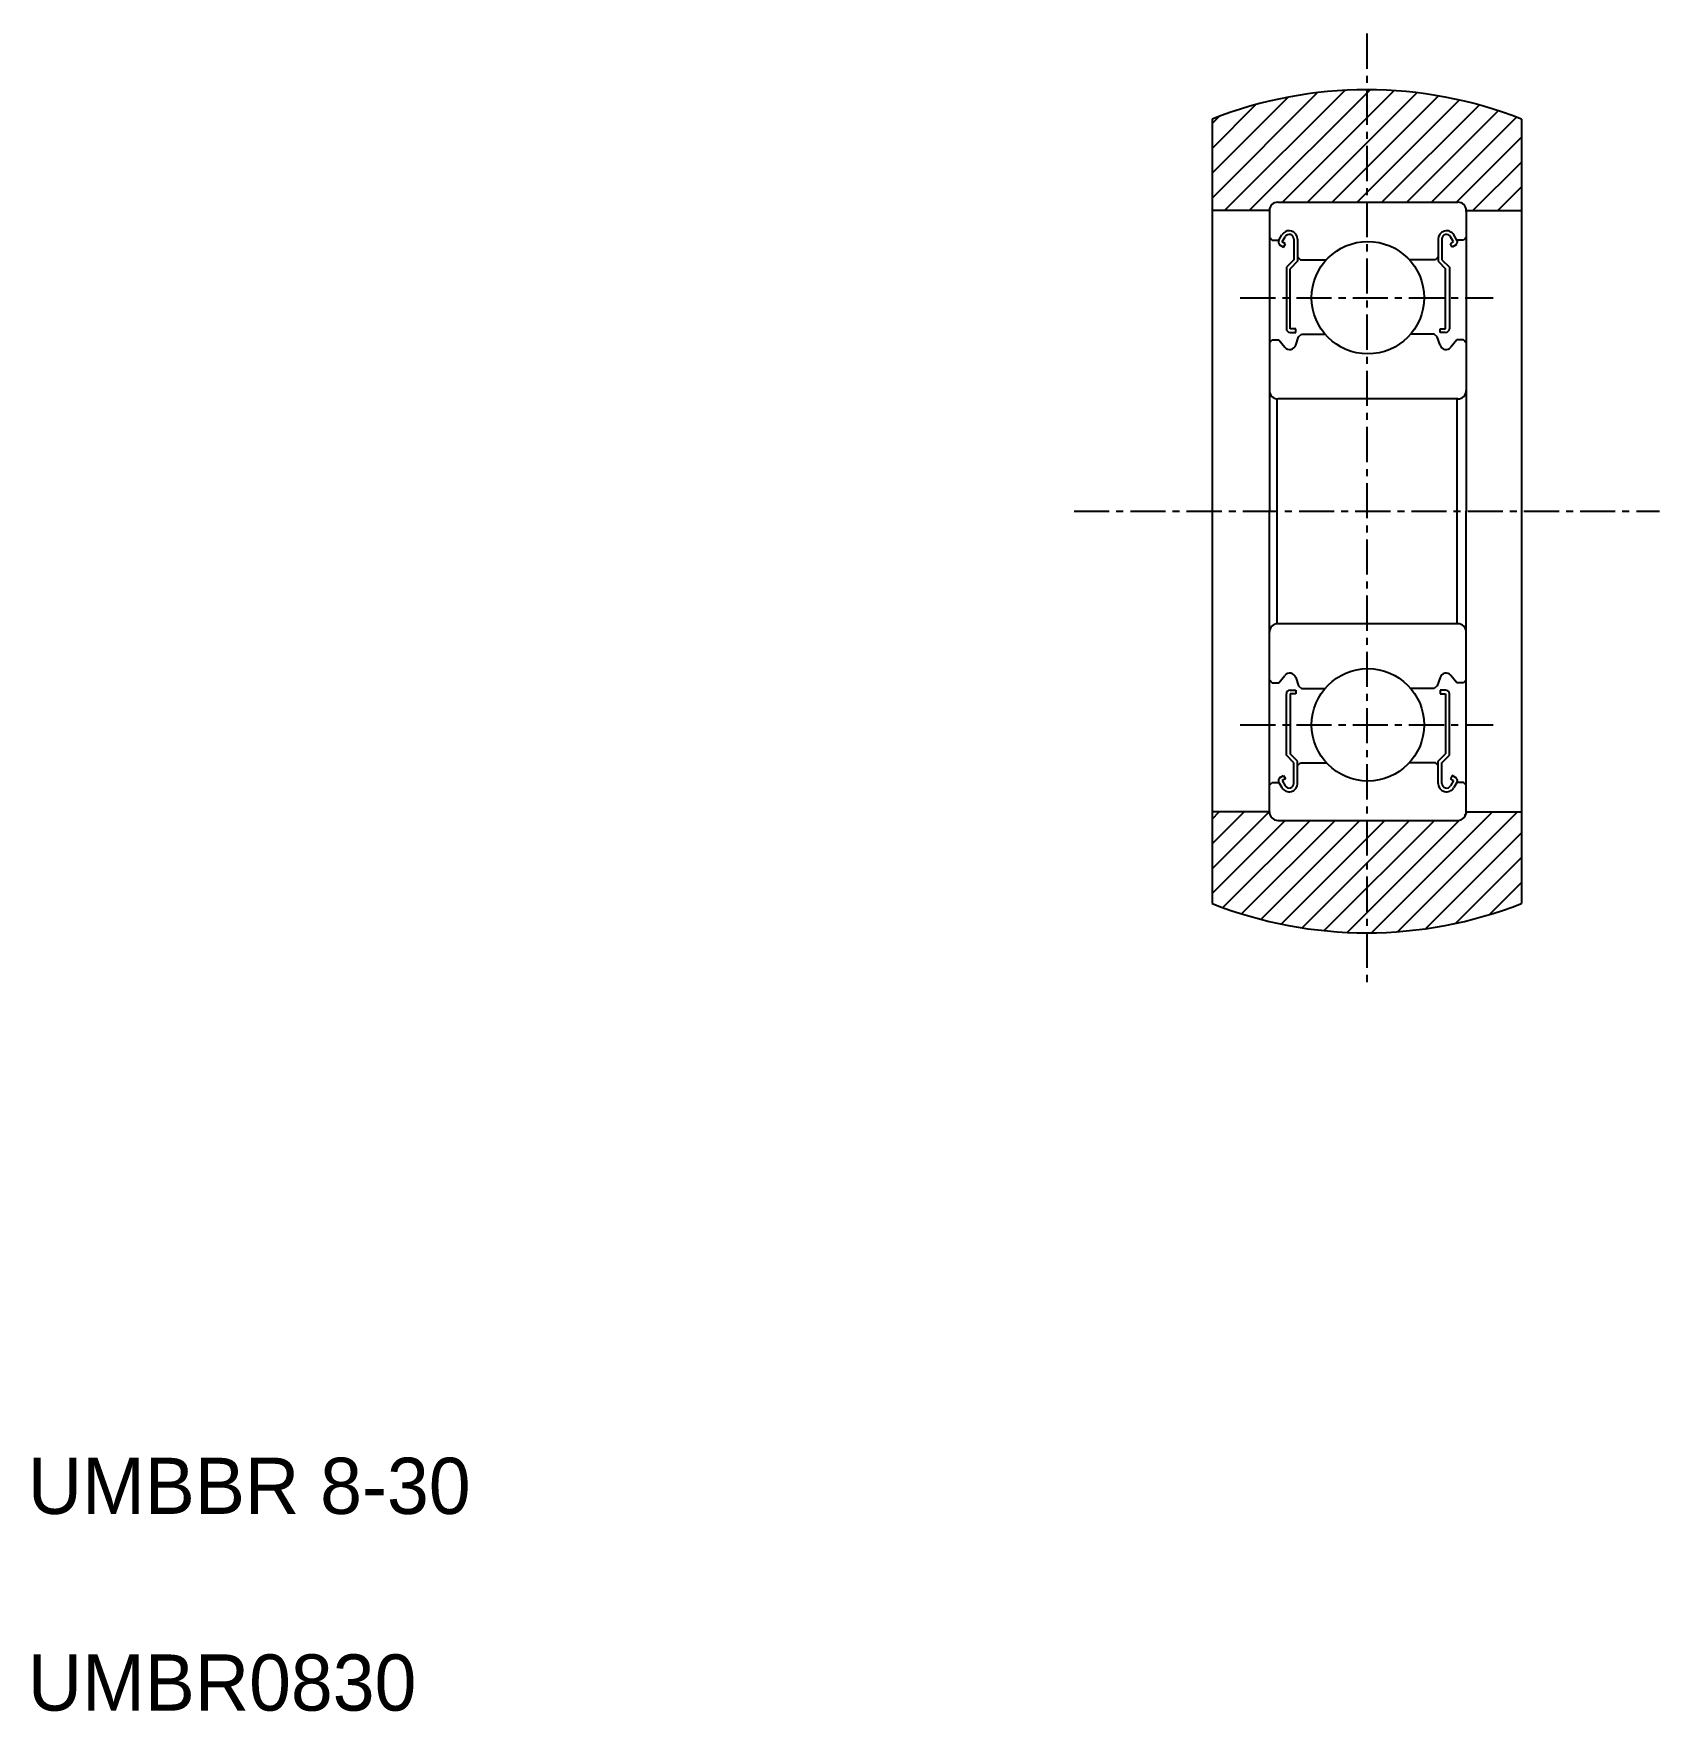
# Model space of a CAD drawing. Extents: x 2.7 to 60.5, y 2.5 to 62.2.
import ezdxf

# ---------------------------------------------------------------- set-up
doc = ezdxf.new("R2010")
doc.units = 0
doc.linetypes.add('CENTER', pattern=[2, 1.25, -0.25, 0.25, -0.25])
doc.layers.get('0').update_dxf_attribs({"linetype": 'CONTINUOUS'})
doc.layers.add('CENTER', color=1, linetype='CENTER')

# ---------------------------------------------------------------- blocks, each defined once
blk = doc.blocks.new('*X2')
at = {"color": 0, "linetype": 'CONTINUOUS'}
for p, q in [((323.084, -13.675), (326.835, -9.925)), ((323.084, -12.791), (325.791, -10.085)), ((323.521, -14.122), (327.801, -9.843)), ((324.405, -14.122), (328.705, -9.823)), ((325.589, -13.822), (329.557, -9.854)), ((326.473, -13.822), (330.367, -9.929)), ((327.357, -13.822), (331.138, -10.041)), ((323.084, -11.908), (324.642, -10.349)), ((328.241, -13.822), (331.875, -10.188)), ((329.125, -13.822), (332.582, -10.365)), ((330.008, -13.822), (333.261, -10.57)), ((323.084, -11.024), (323.339, -10.769)), ((330.892, -13.822), (333.914, -10.801)), ((331.776, -13.822), (334.084, -11.514)), ((332.36, -14.122), (334.084, -12.398)), ((333.244, -14.122), (334.084, -13.282)), ((323.084, -36.656), (324.218, -35.522)), ((323.084, -35.772), (323.334, -35.522)), ((323.084, -37.54), (325.085, -35.54)), ((323.084, -38.424), (325.686, -35.822)), ((323.469, -38.923), (326.57, -35.822)), ((324.13, -39.146), (327.454, -35.822)), ((324.818, -39.342), (328.338, -35.822)), ((325.535, -39.509), (329.222, -35.822)), ((326.283, -39.645), (330.106, -35.822)), ((327.066, -39.745), (330.989, -35.822)), ((327.889, -39.806), (331.894, -35.801)), ((328.758, -39.821), (333.057, -35.522)), ((329.681, -39.782), (333.941, -35.522)), ((332.063, -35.632), (332.173, -35.522)), ((330.671, -39.676), (334.084, -36.263)), ((331.746, -39.485), (334.084, -37.147)), ((332.939, -39.176), (334.084, -38.031))]:
    blk.add_line(p, q, dxfattribs=at)

msp = doc.modelspace()

# ---------------------------------------------------------------- linework, layer by layer
at = {"color": 7, "linetype": 'CONTINUOUS'}
for p, q in [((44.633, 59.133), (44.633, 31.222)), ((55.633, 59.133), (55.633, 31.222)), ((46.972, 56.178), (53.372, 56.178)), ((46.633, 55.878), (44.633, 55.878)), ((46.672, 55.878), (46.672, 45.178)), ((53.633, 55.878), (55.633, 55.878)), ((53.672, 55.878), (53.672, 45.178)), ((47.005, 54.828), (47.114, 55.012)), ((47.121, 54.761), (47.229, 54.945)), ((53.223, 54.761), (53.114, 54.945)), ((53.338, 54.828), (53.23, 55.012)), ((46.672, 54.928), (46.772, 54.828)), ((46.772, 54.828), (47.005, 54.828)), ((47.054, 54.646), (47.169, 54.579)), ((47.236, 54.694), (47.121, 54.761)), ((47.169, 54.579), (47.236, 54.694)), ((47.538, 54.862), (47.538, 54.128)), ((47.672, 54.862), (47.672, 54.073)), ((52.672, 54.862), (52.672, 54.073)), ((52.805, 54.862), (52.805, 54.128)), ((53.108, 54.694), (53.223, 54.761)), ((53.174, 54.579), (53.108, 54.694)), ((53.29, 54.646), (53.174, 54.579)), ((53.572, 54.828), (53.338, 54.828)), ((53.672, 54.928), (53.572, 54.828)), ((47.538, 54.128), (47.272, 53.861)), ((47.272, 53.861), (47.272, 51.676)), ((47.672, 54.073), (47.405, 53.806)), ((47.405, 51.676), (47.405, 53.806)), ((47.672, 54.228), (47.772, 54.128)), ((47.772, 54.128), (48.696, 54.128)), ((52.572, 54.128), (51.647, 54.128)), ((52.672, 54.228), (52.572, 54.128)), ((52.672, 54.073), (52.938, 53.806)), ((52.805, 54.128), (53.072, 53.861)), ((52.938, 51.676), (52.938, 53.806)), ((53.072, 53.861), (53.072, 51.676)), ((47.605, 51.676), (47.405, 51.676)), ((47.405, 51.543), (47.605, 51.543)), ((47.605, 51.543), (47.605, 51.676)), ((47.605, 51.094), (47.71, 51.384)), ((47.71, 51.384), (47.81, 51.478)), ((47.81, 51.478), (48.652, 51.478)), ((52.533, 51.478), (51.692, 51.478)), ((52.633, 51.384), (52.533, 51.478)), ((52.739, 51.094), (52.633, 51.384)), ((52.738, 51.676), (52.938, 51.676)), ((52.738, 51.543), (52.738, 51.676)), ((52.938, 51.543), (52.738, 51.543)), ((46.672, 51.178), (46.772, 51.278)), ((46.772, 51.278), (47.005, 51.278)), ((47.005, 51.278), (47.22, 51.015)), ((53.338, 51.278), (53.124, 51.015)), ((53.572, 51.278), (53.338, 51.278)), ((53.672, 51.178), (53.572, 51.278)), ((46.933, 49.178), (46.933, 41.178)), ((53.372, 49.178), (46.972, 49.178)), ((53.333, 49.178), (53.333, 41.178)), ((46.672, 34.478), (46.672, 45.178)), ((53.672, 34.478), (53.672, 45.178)), ((53.372, 41.178), (46.972, 41.178)), ((53.672, 39.828), (53.672, 39.828)), ((46.672, 39.178), (46.772, 39.078)), ((46.772, 39.078), (47.005, 39.078)), ((47.005, 39.078), (47.22, 39.34)), ((47.405, 38.813), (47.605, 38.813)), ((47.605, 39.261), (47.71, 38.972)), ((47.605, 38.813), (47.605, 38.679)), ((47.71, 38.972), (47.81, 38.878)), ((47.81, 38.878), (48.652, 38.878)), ((52.533, 38.878), (51.692, 38.878)), ((52.633, 38.972), (52.533, 38.878)), ((52.739, 39.261), (52.633, 38.972)), ((52.938, 38.813), (52.738, 38.813)), ((52.738, 38.813), (52.738, 38.679)), ((53.338, 39.078), (53.124, 39.34)), ((53.572, 39.078), (53.338, 39.078)), ((53.672, 39.178), (53.572, 39.078)), ((47.272, 36.494), (47.272, 38.679)), ((47.405, 38.679), (47.405, 36.55)), ((47.605, 38.679), (47.405, 38.679)), ((52.738, 38.679), (52.938, 38.679)), ((52.938, 38.679), (52.938, 36.55)), ((53.072, 36.494), (53.072, 38.679)), ((53.672, 37.153), (53.672, 37.153)), ((47.538, 36.228), (47.272, 36.494)), ((47.672, 36.283), (47.405, 36.55)), ((52.672, 36.283), (52.938, 36.55)), ((52.805, 36.228), (53.072, 36.494)), ((47.538, 35.493), (47.538, 36.228)), ((47.672, 35.493), (47.672, 36.283)), ((47.672, 36.128), (47.772, 36.228)), ((47.772, 36.228), (48.696, 36.228)), ((52.572, 36.228), (51.647, 36.228)), ((52.672, 36.128), (52.572, 36.228)), ((52.672, 35.493), (52.672, 36.283)), ((52.805, 35.493), (52.805, 36.228)), ((46.672, 35.428), (46.772, 35.528)), ((46.772, 35.528), (47.005, 35.528)), ((47.005, 35.528), (47.114, 35.344)), ((47.054, 35.71), (47.169, 35.777)), ((47.236, 35.661), (47.121, 35.594)), ((47.121, 35.594), (47.229, 35.411)), ((47.169, 35.777), (47.236, 35.661)), ((53.174, 35.777), (53.108, 35.661)), ((53.108, 35.661), (53.223, 35.594)), ((53.223, 35.594), (53.114, 35.411)), ((53.29, 35.71), (53.174, 35.777)), ((53.338, 35.528), (53.23, 35.344)), ((53.572, 35.528), (53.338, 35.528)), ((53.672, 35.428), (53.572, 35.528)), ((46.633, 34.478), (44.633, 34.478)), ((46.972, 34.178), (53.372, 34.178)), ((53.633, 34.478), (55.633, 34.478))]:
    msp.add_line(p, q, dxfattribs=at)
for centre in [(50.172, 52.778), (50.172, 37.578)]:
    msp.add_circle(centre, 2, dxfattribs=at)
for centre, radius, start, end in [((50.133, 45.178), 15, 68.48981, 111.51019), ((46.972, 55.878), 0.3, 90, 180), ((53.372, 55.878), 0.3, 0, 90), ((47.373, 54.862), 0.299, 0, 150.00017), ((47.373, 54.862), 0.166, 0, 150.00436), ((52.971, 54.862), 0.299, 29.99983, 180), ((52.971, 54.862), 0.166, 29.99564, 180), ((47.121, 54.761), 0.133, 149.9969, 240.00125), ((53.223, 54.761), 0.133, 299.99875, 30.0031), ((47.405, 51.676), 0.133, 180.00005, 270.00003), ((52.938, 51.676), 0.133, 269.99997, 359.99995), ((47.391, 51.159), 0.224, 220.00096, 343.1517), ((52.953, 51.159), 0.224, 196.8483, 319.99904), ((46.972, 49.478), 0.3, 180, 270), ((53.372, 49.478), 0.3, 270, 0), ((46.972, 40.878), 0.3, 90, 180), ((53.372, 40.878), 0.3, 0, 90), ((47.391, 39.196), 0.224, 16.8483, 139.99904), ((52.953, 39.196), 0.224, 40.00096, 163.1517), ((47.405, 38.679), 0.133, 89.99997, 179.99995), ((52.938, 38.679), 0.133, 0.00005, 90.00003), ((47.121, 35.594), 0.133, 119.99875, 210.0031), ((47.373, 35.493), 0.299, 209.99983, 0), ((47.373, 35.493), 0.166, 209.99564, 0), ((52.971, 35.493), 0.299, 180, 330.00017), ((52.971, 35.493), 0.166, 180, 330.00436), ((53.223, 35.594), 0.133, 329.9969, 60.00125), ((46.972, 34.478), 0.3, 180, 270), ((53.372, 34.478), 0.3, 270, 0), ((50.133, 45.178), 15, 248.48981, 291.51019)]:
    msp.add_arc(centre, radius, start, end, dxfattribs=at)
at = {"layer": 'CENTER', "color": 1, "linetype": 'CENTER'}
for p, q in [((50.133, 62.178), (50.133, 28.178)), ((45.633, 52.778), (54.633, 52.778)), ((39.723, 45.178), (60.544, 45.178)), ((45.633, 37.578), (54.633, 37.578))]:
    msp.add_line(p, q, dxfattribs=at)

# ---------------------------------------------------------------- block references
at = {"color": 3, "linetype": 'CONTINUOUS'}
msp.add_blockref('*X2', (-278.451, 70), dxfattribs=at)

# ---------------------------------------------------------------- texts
at = {"color": 7, "linetype": 'CONTINUOUS'}
for s, p in [('UMBBR 8-30', (2.5, 9.5)), ('UMBR0830', (2.5, 2.5))]:
    msp.add_text(s, height=2, dxfattribs=at).set_placement(p)

doc.saveas('drawing.dxf')
